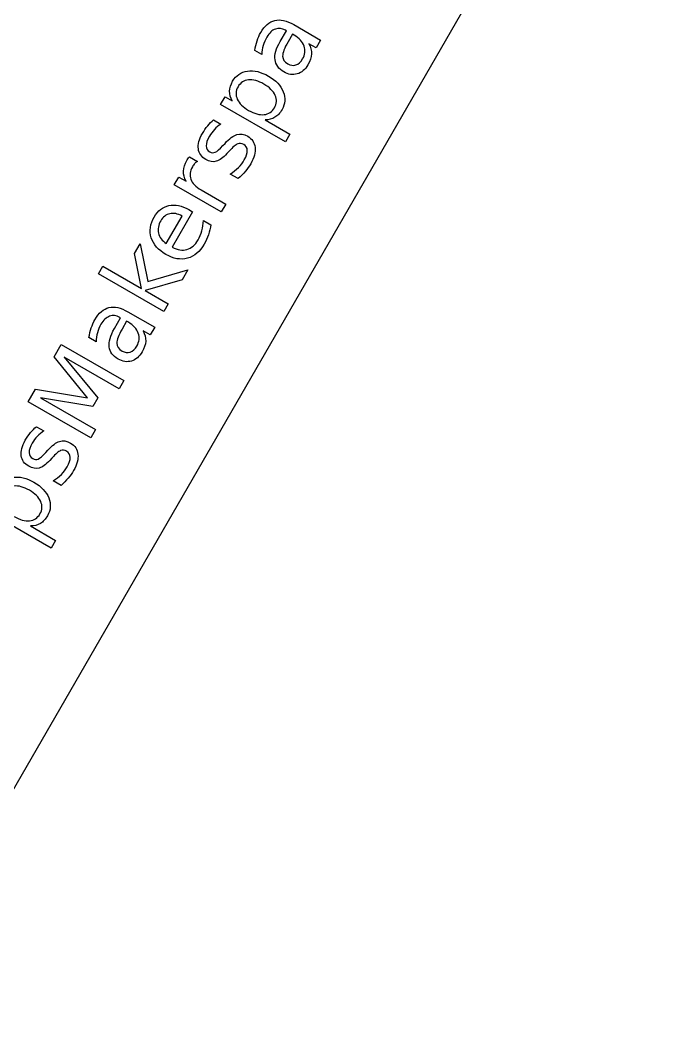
# Model space of a CAD drawing. Extents: x -1 to 378, y 24 to 215.
# Drawn here: x 70.13 to 86.24, y 136.18 to 161.64 of the extents above; entities that cross this region are included whole.
import ezdxf

# ---------------------------------------------------------------- set-up
doc = ezdxf.new("R2010")
doc.units = 0
doc.layers.add('Layer_1', color=7, linetype='CONTINUOUS')

msp = doc.modelspace()

# ---------------------------------------------------------------- linework, layer by layer
at = {"layer": 'Layer_1', "color": 7}
msp.add_line((66.550996, 136.183046), (86.241596, 170.288166), dxfattribs=at)
at = {"layer": 'Layer_1', "color": 3}
for p, q in [((77.087852, 161.524278), (77.769075, 161.130974)), ((77.087889, 161.524257), (77.087852, 161.524278)), ((76.743335, 161.094915), (76.902132, 161.36996)), ((76.902132, 161.36996), (76.882911, 161.381058)), ((77.055654, 161.281324), (76.942989, 161.086252)), ((77.099345, 161.256099), (77.055654, 161.281324)), ((77.655824, 160.934816), (77.474592, 161.03945)), ((77.769075, 161.130974), (77.655824, 160.934816)), ((76.278886, 160.763215), (76.097655, 160.867849)), ((76.32867, 160.012385), (76.32867, 160.012385)), ((75.231435, 159.493087), (75.345303, 159.690312)), ((75.345303, 159.690312), (75.526534, 159.585678)), ((76.879586, 158.541526), (75.231435, 159.493087)), ((75.053036, 159.102851), (75.238533, 158.995754)), ((75.053045, 159.102838), (75.053036, 159.102851)), ((76.360187, 159.104368), (76.360206, 159.104358)), ((76.360206, 159.104358), (76.993454, 158.738752)), ((76.993454, 158.738752), (76.879586, 158.541526)), ((75.289512, 158.448906), (75.343241, 158.50744)), ((74.439471, 158.1636), (74.64173, 158.048233)), ((75.44589, 158.30603), (75.390512, 158.247033)), ((74.054631, 157.454733), (74.168499, 157.651958)), ((74.168499, 157.651958), (74.353996, 157.544861)), ((75.678273, 157.610399), (75.475715, 157.727346)), ((75.248636, 156.765374), (74.054631, 157.454733)), ((74.733514, 157.325746), (75.362504, 156.962599)), ((74.420981, 156.823894), (74.420987, 156.823891)), ((74.420987, 156.823891), (74.516936, 156.768495)), ((75.362504, 156.962599), (75.248636, 156.765374)), ((73.847493, 155.960993), (74.250193, 156.660956)), ((74.516936, 156.768495), (73.996225, 155.866596)), ((74.794311, 156.547234), (74.979808, 156.440137)), ((73.043948, 155.704249), (73.18859, 155.954776)), ((73.18859, 155.954776), (73.381604, 154.999007)), ((73.220951, 154.82169), (73.043948, 155.704249)), ((72.127358, 155.190109), (72.241226, 155.387335)), ((72.241226, 155.387335), (73.220951, 154.82169)), ((73.381604, 154.999007), (74.397983, 155.29207)), ((74.397983, 155.29207), (74.250262, 155.03621)), ((73.786177, 154.23239), (72.127358, 155.190109)), ((74.250262, 155.03621), (73.3169, 154.766294)), ((73.3169, 154.766294), (73.900045, 154.429616)), ((73.900045, 154.429616), (73.786177, 154.23239)), ((72.530854, 153.798685), (72.689652, 154.073729)), ((72.689652, 154.073729), (72.67043, 154.084827)), ((72.875371, 154.228047), (73.556595, 153.834743)), ((72.875408, 154.228026), (72.875371, 154.228047)), ((72.843174, 153.985093), (72.730508, 153.790022)), ((72.886865, 153.959868), (72.843174, 153.985093)), ((73.556595, 153.834743), (73.443343, 153.638585)), ((72.066405, 153.466984), (71.885174, 153.571618)), ((73.443343, 153.638585), (73.262112, 153.74322)), ((70.997993, 153.078878), (71.183258, 153.399768)), ((71.183258, 153.399768), (72.774911, 152.480827)), ((71.845386, 152.045225), (70.997993, 153.078878)), ((72.653659, 152.270812), (71.256028, 153.077734)), ((71.256028, 153.077734), (72.110725, 152.037016)), ((70.342486, 151.943508), (70.527752, 152.264398)), ((70.527752, 152.264398), (71.845386, 152.045225)), ((72.774911, 152.480827), (72.653659, 152.270812)), ((71.98578, 151.820606), (70.657144, 152.040437)), ((70.657144, 152.040437), (72.054775, 151.233514)), ((72.110725, 152.037016), (71.98578, 151.820606)), ((71.934139, 151.024567), (70.342486, 151.943508)), ((70.552502, 151.307696), (70.737999, 151.2006)), ((70.55251, 151.307683), (70.552502, 151.307696)), ((72.054775, 151.233514), (71.934139, 151.024567)), ((70.788978, 150.653752), (70.842706, 150.712286)), ((70.945356, 150.510875), (70.889977, 150.451878)), ((70.370632, 149.69276), (70.370632, 149.69276)), ((71.177735, 149.815239), (70.975177, 149.932186)), ((70.921548, 148.221901), (69.273396, 149.173462)), ((70.402149, 148.784743), (70.402167, 148.784733)), ((70.402167, 148.784733), (71.035416, 148.419126)), ((71.035416, 148.419126), (70.921548, 148.221901))]:
    msp.add_line(p, q, dxfattribs=at)
for points in [[(76.606788, 161.631447), (76.745578, 161.665032), (76.905945, 161.629302), (77.087889, 161.524257)], [(76.249033, 161.322022), (76.348744, 161.494727), (76.467996, 161.597869), (76.606788, 161.631447)], [(76.622257, 161.412149), (76.53845, 161.38188), (76.465567, 161.313087), (76.403606, 161.205767)], [(76.882911, 161.381058), (76.792649, 161.433171), (76.705764, 161.443534), (76.622257, 161.412149)], [(76.156462, 161.112501), (76.181245, 161.188216), (76.212102, 161.258056), (76.249033, 161.322022)], [(76.403606, 161.205767), (76.364214, 161.137538), (76.334025, 161.066366), (76.313039, 160.99225)], [(77.350197, 160.979075), (77.31089, 161.089899), (77.227273, 161.18224), (77.099345, 161.256099)], [(76.097655, 160.867849), (76.111396, 160.955629), (76.130998, 161.037179), (76.156462, 161.112501)], [(76.313039, 160.99225), (76.292053, 160.918134), (76.280669, 160.841789), (76.278886, 160.763215)], [(76.613018, 160.632846), (76.596901, 160.7625), (76.64034, 160.916523), (76.743335, 161.094915)], [(76.942989, 161.086252), (76.851484, 160.927761), (76.80621, 160.807491), (76.807167, 160.725442)], [(77.314534, 160.651415), (77.377315, 160.760154), (77.389202, 160.869374), (77.350197, 160.979075)], [(77.474592, 161.03945), (77.521235, 160.952824), (77.542682, 160.866053), (77.538932, 160.779139)], [(76.807167, 160.725442), (76.808125, 160.643393), (76.852313, 160.577132), (76.939731, 160.526661)], [(77.145431, 160.498878), (77.212621, 160.521682), (77.268988, 160.572528), (77.314534, 160.651415)], [(77.538932, 160.779139), (77.534492, 160.692628), (77.504369, 160.601042), (77.448562, 160.504381)], [(76.839294, 160.323106), (76.704967, 160.40066), (76.629542, 160.503906), (76.613018, 160.632846)], [(76.939731, 160.526661), (77.00938, 160.48645), (77.077947, 160.477188), (77.145431, 160.498878)], [(77.448562, 160.504381), (77.377986, 160.38214), (77.287657, 160.30447), (77.177574, 160.271369)], [(75.536867, 160.088585), (75.620577, 160.233574), (75.746056, 160.31796), (75.913304, 160.341743)], [(75.913304, 160.341743), (76.080966, 160.366242), (76.25861, 160.324328), (76.446237, 160.216002)], [(76.32867, 160.012385), (76.184397, 160.095682), (76.054158, 160.131073), (75.937954, 160.11856)], [(76.446237, 160.216002), (76.633867, 160.107673), (76.75899, 159.974785), (76.821604, 159.817336)], [(77.177574, 160.271369), (77.067192, 160.239385), (76.954432, 160.256631), (76.839294, 160.323106)], [(75.458615, 159.832419), (75.460312, 159.915778), (75.486396, 160.001166), (75.536867, 160.088585)], [(75.673339, 159.945826), (75.613431, 159.842063), (75.607465, 159.736532), (75.655441, 159.629235)], [(75.937954, 160.11856), (75.821454, 160.107172), (75.73325, 160.049594), (75.673339, 159.945826)], [(76.617047, 159.726486), (76.569073, 159.833787), (76.472948, 159.929087), (76.32867, 160.012385)], [(75.526534, 159.585678), (75.479261, 159.667934), (75.456621, 159.750181), (75.458615, 159.832419)], [(75.655441, 159.629235), (75.703118, 159.523054), (75.799093, 159.428316), (75.943367, 159.34502)], [(76.598694, 159.411572), (76.658605, 159.51534), (76.664722, 159.620311), (76.617047, 159.726486)], [(76.821604, 159.817336), (76.884628, 159.660605), (76.874285, 159.509746), (76.790575, 159.364756)], [(76.334535, 159.23716), (76.450733, 159.249671), (76.538786, 159.307809), (76.598694, 159.411572)], [(76.790575, 159.364756), (76.740104, 159.277338), (76.679543, 159.211855), (76.608892, 159.168306)], [(75.943367, 159.34502), (76.087644, 159.261721), (76.218034, 159.225768), (76.334535, 159.23716)], [(76.608892, 159.168306), (76.537961, 159.125869), (76.455059, 159.104556), (76.360187, 159.104368)], [(74.768744, 158.758099), (74.8106, 158.830596), (74.855321, 158.895748), (74.902908, 158.953556)], [(74.902908, 158.953556), (74.950497, 159.011369), (75.000542, 159.061129), (75.053045, 159.102838)], [(75.074859, 158.859976), (75.026154, 158.808497), (74.983336, 158.750775), (74.946405, 158.686809)], [(75.238533, 158.995754), (75.17809, 158.956732), (75.123531, 158.911473), (75.074859, 158.859976)], [(74.664698, 158.366152), (74.649535, 158.481045), (74.684217, 158.611694), (74.768744, 158.758099)], [(74.946405, 158.686809), (74.890189, 158.589441), (74.862854, 158.507616), (74.8644, 158.441337)], [(75.343241, 158.50744), (75.453524, 158.629499), (75.552849, 158.703872), (75.641215, 158.730558)], [(75.641215, 158.730558), (75.729285, 158.758366), (75.822005, 158.744161), (75.919373, 158.687945)], [(75.919373, 158.687945), (76.030248, 158.623932), (76.092581, 158.52919), (76.106373, 158.403721)], [(74.855888, 158.09657), (74.743594, 158.161403), (74.679864, 158.251264), (74.664698, 158.366152)], [(74.8644, 158.441337), (74.866357, 158.375769), (74.897181, 158.325754), (74.956871, 158.291292)], [(75.094706, 158.281358), (75.140399, 158.301407), (75.205334, 158.357257), (75.289512, 158.448906)], [(75.664006, 158.494235), (75.615066, 158.475139), (75.542361, 158.412403), (75.44589, 158.30603)], [(75.817993, 158.477824), (75.764689, 158.508598), (75.71336, 158.514069), (75.664006, 158.494235)], [(75.909235, 158.325649), (75.905982, 158.393858), (75.875568, 158.444583), (75.817993, 158.477824)], [(76.106373, 158.403721), (76.120576, 158.278963), (76.083362, 158.139828), (75.994732, 157.986316)], [(74.371726, 158.070501), (74.379524, 158.084007), (74.38916, 158.098349), (74.400636, 158.113529)], [(74.400636, 158.113529), (74.411298, 158.129177), (74.424243, 158.145868), (74.439471, 158.1636)], [(75.121213, 158.051416), (75.036723, 158.028175), (74.948282, 158.043226), (74.855888, 158.09657)], [(74.956871, 158.291292), (75.002356, 158.265031), (75.048301, 158.26172), (75.094706, 158.281358)], [(75.390512, 158.247033), (75.294757, 158.140273), (75.20499, 158.075067), (75.121213, 158.051416)], [(75.833058, 158.085338), (75.886401, 158.177732), (75.911793, 158.257835), (75.909235, 158.325649)], [(74.285955, 157.798775), (74.288562, 157.8854), (74.317152, 157.975976), (74.371726, 158.070501)], [(74.513351, 157.911978), (74.44934, 157.801107), (74.436348, 157.694893), (74.474375, 157.593334)], [(74.572173, 157.991735), (74.551012, 157.969835), (74.531405, 157.943249), (74.513351, 157.911978)], [(74.64173, 158.048233), (74.616226, 158.033559), (74.59304, 158.014727), (74.572173, 157.991735)], [(75.475715, 157.727346), (75.555239, 157.77809), (75.624907, 157.833103), (75.684719, 157.892385)], [(75.684719, 157.892385), (75.74381, 157.952083), (75.793257, 158.016401), (75.833058, 158.085338)], [(75.994732, 157.986316), (75.957801, 157.92235), (75.912843, 157.85923), (75.859858, 157.796956)], [(74.353996, 157.544861), (74.305298, 157.627939), (74.282618, 157.712577), (74.285955, 157.798775)], [(74.474375, 157.593334), (74.5121, 157.492905), (74.59848, 157.403709), (74.733514, 157.325746)], [(75.859858, 157.796956), (75.807972, 157.73499), (75.747444, 157.672805), (75.678273, 157.610399)], [(73.543251, 156.635569), (73.635987, 156.796192), (73.761116, 156.893101), (73.918638, 156.926296)], [(73.918638, 156.926296), (74.075853, 156.960612), (74.243301, 156.926478), (74.420981, 156.823894)], [(73.469142, 156.108357), (73.415145, 156.280732), (73.439848, 156.456469), (73.543251, 156.635569)], [(73.940948, 156.718677), (73.843339, 156.697327), (73.766632, 156.638323), (73.710827, 156.541667)], [(74.250193, 156.660956), (74.141934, 156.721289), (74.038853, 156.74053), (73.940948, 156.718677)], [(73.710827, 156.541667), (73.647636, 156.432216), (73.627874, 156.326593), (73.651543, 156.224797)], [(74.755602, 156.288139), (74.778164, 156.369871), (74.791068, 156.456236), (74.794311, 156.547234)], [(74.979808, 156.440137), (74.969045, 156.352537), (74.95014, 156.267266), (74.923094, 156.184326)], [(73.842857, 155.682225), (73.647412, 155.795066), (73.52284, 155.93711), (73.469142, 156.108357)], [(73.651543, 156.224797), (73.675627, 156.123711), (73.740943, 156.035777), (73.847493, 155.960993)], [(74.375551, 155.809631), (74.488176, 155.842212), (74.582035, 155.923535), (74.657128, 156.053598)], [(74.657128, 156.053598), (74.700621, 156.128931), (74.733445, 156.207111), (74.755602, 156.288139)], [(74.923094, 156.184326), (74.89604, 156.101391), (74.86056, 156.021901), (74.816656, 155.945857)], [(73.996225, 155.866596), (74.136192, 155.797177), (74.262634, 155.778188), (74.375551, 155.809631)], [(74.816656, 155.945857), (74.706686, 155.755383), (74.564054, 155.63636), (74.388762, 155.588789)], [(74.388762, 155.588789), (74.21388, 155.541929), (74.031912, 155.573075), (73.842857, 155.682225)], [(72.036553, 154.025791), (72.136261, 154.198492), (72.255513, 154.301634), (72.394307, 154.335216)], [(72.394307, 154.335216), (72.533098, 154.368801), (72.693464, 154.333071), (72.875408, 154.228026)], [(71.943981, 153.81627), (71.968765, 153.891985), (71.999622, 153.961825), (72.036553, 154.025791)], [(72.409776, 154.115918), (72.32597, 154.08565), (72.253086, 154.016856), (72.191125, 153.909536)], [(72.67043, 154.084827), (72.580168, 154.13694), (72.493284, 154.147303), (72.409776, 154.115918)], [(71.885174, 153.571618), (71.898913, 153.659394), (71.918515, 153.740944), (71.943981, 153.81627)], [(72.191125, 153.909536), (72.151733, 153.841307), (72.121544, 153.770135), (72.100558, 153.696019)], [(72.400537, 153.336615), (72.384421, 153.466269), (72.42786, 153.620292), (72.530854, 153.798685)], [(72.730508, 153.790022), (72.639003, 153.63153), (72.59373, 153.51126), (72.594687, 153.429211)], [(73.137716, 153.682844), (73.09841, 153.793668), (73.014792, 153.886009), (72.886865, 153.959868)], [(72.100558, 153.696019), (72.07957, 153.6219), (72.068186, 153.545555), (72.066405, 153.466984)], [(73.102053, 153.355184), (73.164834, 153.463923), (73.176721, 153.573143), (73.137716, 153.682844)], [(73.262112, 153.74322), (73.308752, 153.656589), (73.330199, 153.569818), (73.326451, 153.482908)], [(72.626813, 153.026875), (72.492486, 153.104429), (72.417061, 153.207675), (72.400537, 153.336615)], [(72.594687, 153.429211), (72.595644, 153.347162), (72.639832, 153.280902), (72.72725, 153.230431)], [(72.932947, 153.202641), (73.000137, 153.225445), (73.056505, 153.276293), (73.102053, 153.355184)], [(73.326451, 153.482908), (73.322009, 153.396393), (73.291886, 153.304807), (73.236081, 153.20815)], [(72.96509, 152.975132), (72.85471, 152.943152), (72.741951, 152.9604), (72.626813, 153.026875)], [(72.72725, 153.230431), (72.796899, 153.190219), (72.865465, 153.180956), (72.932947, 153.202641)], [(73.236081, 153.20815), (73.165506, 153.085909), (73.075175, 153.008237), (72.96509, 152.975132)], [(70.402373, 151.158402), (70.449962, 151.216214), (70.500008, 151.265975), (70.55251, 151.307683)], [(70.164164, 150.570998), (70.149, 150.68589), (70.183682, 150.816539), (70.268209, 150.962944)], [(70.268209, 150.962944), (70.310063, 151.035437), (70.354784, 151.100589), (70.402373, 151.158402)], [(70.574324, 151.064821), (70.525619, 151.013343), (70.482801, 150.955621), (70.44587, 150.891655)], [(70.737999, 151.2006), (70.677555, 151.161577), (70.622997, 151.116318), (70.574324, 151.064821)], [(71.140681, 150.935404), (71.228751, 150.963211), (71.32147, 150.949007), (71.418839, 150.892791)], [(70.44587, 150.891655), (70.389654, 150.794286), (70.36232, 150.712462), (70.363866, 150.646182)], [(70.842706, 150.712286), (70.952989, 150.834344), (71.052314, 150.908717), (71.140681, 150.935404)], [(71.317458, 150.682669), (71.264155, 150.713444), (71.212826, 150.718914), (71.163471, 150.699081)], [(71.418839, 150.892791), (71.529713, 150.828777), (71.592047, 150.734036), (71.605839, 150.608566)], [(70.355354, 150.301415), (70.243059, 150.366248), (70.179329, 150.456109), (70.164164, 150.570998)], [(70.363866, 150.646182), (70.365823, 150.580614), (70.396646, 150.530599), (70.456337, 150.496137)], [(70.456337, 150.496137), (70.501822, 150.469876), (70.547767, 150.466565), (70.594171, 150.486203)], [(70.594171, 150.486203), (70.639864, 150.506252), (70.7048, 150.562102), (70.788978, 150.653752)], [(71.163471, 150.699081), (71.114508, 150.679943), (71.041803, 150.617208), (70.945356, 150.510875)], [(71.4087, 150.530494), (71.405447, 150.598703), (71.375033, 150.649428), (71.317458, 150.682669)], [(71.332523, 150.290183), (71.385867, 150.382577), (71.411259, 150.46268), (71.4087, 150.530494)], [(71.605839, 150.608566), (71.620041, 150.483808), (71.582827, 150.344671), (71.494194, 150.191155)], [(70.620678, 150.256261), (70.536189, 150.23302), (70.447747, 150.248072), (70.355354, 150.301415)], [(70.889977, 150.451878), (70.794222, 150.345118), (70.704456, 150.279913), (70.620678, 150.256261)], [(71.184184, 150.097231), (71.243276, 150.156929), (71.292722, 150.221246), (71.332523, 150.290183)], [(69.955266, 150.022118), (70.122928, 150.046617), (70.300572, 150.004703), (70.488199, 149.896377)], [(70.975177, 149.932186), (71.054703, 149.982933), (71.124372, 150.037948), (71.184184, 150.097231)], [(71.35932, 150.001795), (71.307437, 149.939834), (71.246909, 149.877648), (71.177735, 149.815239)], [(71.494194, 150.191155), (71.457266, 150.127193), (71.412308, 150.064073), (71.35932, 150.001795)], [(70.370632, 149.69276), (70.226359, 149.776056), (70.09612, 149.811448), (69.979915, 149.798935)], [(70.659009, 149.40686), (70.611035, 149.514162), (70.51491, 149.609461), (70.370632, 149.69276)], [(70.488199, 149.896377), (70.675829, 149.788048), (70.800952, 149.655159), (70.863566, 149.497711)], [(70.863566, 149.497711), (70.926587, 149.340976), (70.916244, 149.190116), (70.832537, 149.045131)], [(70.640656, 149.091947), (70.700567, 149.195715), (70.706684, 149.300686), (70.659009, 149.40686)], [(69.985329, 149.025395), (70.129606, 148.942096), (70.259996, 148.906143), (70.376497, 148.917535)], [(70.376497, 148.917535), (70.492695, 148.930046), (70.580748, 148.988184), (70.640656, 149.091947)], [(70.832537, 149.045131), (70.782066, 148.957713), (70.721505, 148.892229), (70.650854, 148.848681)], [(70.650854, 148.848681), (70.579923, 148.806243), (70.497021, 148.784931), (70.402149, 148.784743)]]:
    msp.add_open_spline(points, degree=3, dxfattribs=at)

doc.saveas('drawing.dxf')
